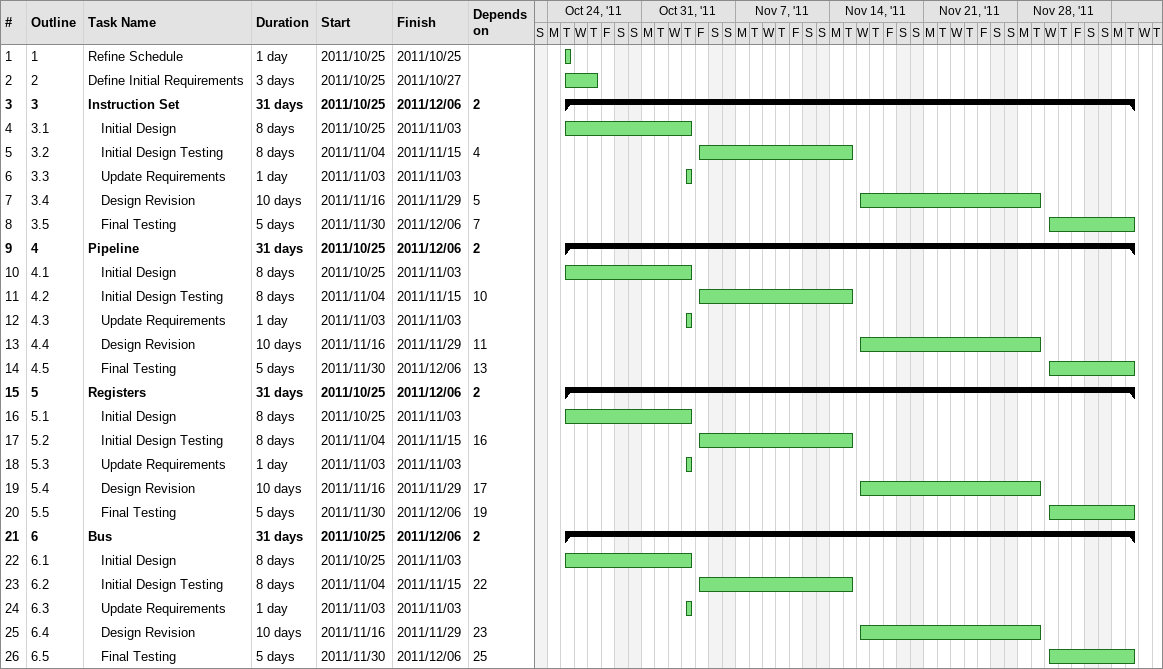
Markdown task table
| ID | WBS | Task | Duration | Start | Finish | Predecessors |
|---|---|---|---|---|---|---|
| 1 | 1 | Refine Schedule | 1d | 2011-10-25 | 2011-10-25 |  |
| 2 | 2 | Define Initial Requirements | 3d | 2011-10-25 | 2011-10-27 |  |
| 3 | 3 | **Instruction Set** | 31d | 2011-10-25 | 2011-12-06 | 2 |
| 4 | 3.1 | Initial Design | 8d | 2011-10-25 | 2011-11-03 |  |
| 5 | 3.2 | Initial Design Testing | 8d | 2011-11-04 | 2011-11-15 | 4 |
| 6 | 3.3 | Update Requirements | 1d | 2011-11-03 | 2011-11-03 |  |
| 7 | 3.4 | Design Revision | 10d | 2011-11-16 | 2011-11-29 | 5 |
| 8 | 3.5 | Final Testing | 5d | 2011-11-30 | 2011-12-06 | 7 |
| 9 | 4 | **Pipeline** | 31d | 2011-10-25 | 2011-12-06 | 2 |
| 10 | 4.1 | Initial Design | 8d | 2011-10-25 | 2011-11-03 |  |
| 11 | 4.2 | Initial Design Testing | 8d | 2011-11-04 | 2011-11-15 | 10 |
| 12 | 4.3 | Update Requirements | 1d | 2011-11-03 | 2011-11-03 |  |
| 13 | 4.4 | Design Revision | 10d | 2011-11-16 | 2011-11-29 | 11 |
| 14 | 4.5 | Final Testing | 5d | 2011-11-30 | 2011-12-06 | 13 |
| 15 | 5 | **Registers** | 31d | 2011-10-25 | 2011-12-06 | 2 |
| 16 | 5.1 | Initial Design | 8d | 2011-10-25 | 2011-11-03 |  |
| 17 | 5.2 | Initial Design Testing | 8d | 2011-11-04 | 2011-11-15 | 16 |
| 18 | 5.3 | Update Requirements | 1d | 2011-11-03 | 2011-11-03 |  |
| 19 | 5.4 | Design Revision | 10d | 2011-11-16 | 2011-11-29 | 17 |
| 20 | 5.5 | Final Testing | 5d | 2011-11-30 | 2011-12-06 | 19 |
| 21 | 6 | **Bus** | 31d | 2011-10-25 | 2011-12-06 | 2 |
| 22 | 6.1 | Initial Design | 8d | 2011-10-25 | 2011-11-03 |  |
| 23 | 6.2 | Initial Design Testing | 8d | 2011-11-04 | 2011-11-15 | 22 |
| 24 | 6.3 | Update Requirements | 1d | 2011-11-03 | 2011-11-03 |  |
| 25 | 6.4 | Design Revision | 10d | 2011-11-16 | 2011-11-29 | 23 |
| 26 | 6.5 | Final Testing | 5d | 2011-11-30 | 2011-12-06 | 25 |
